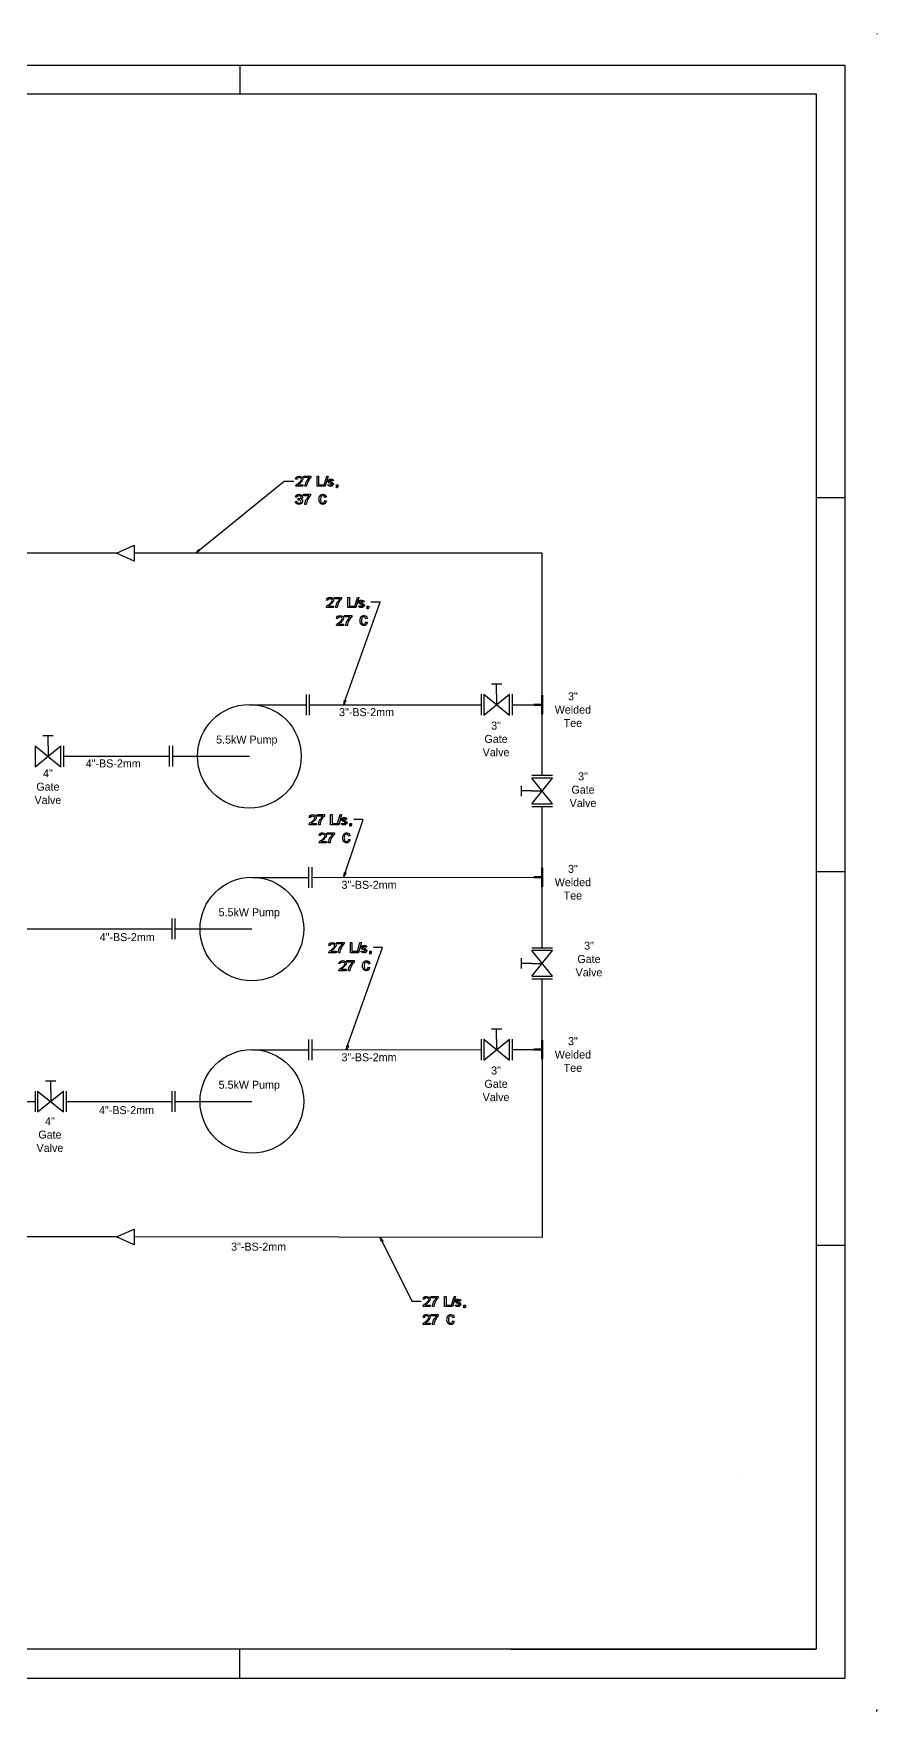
# Model space of a CAD drawing. Header units: millimetres. Extents: x 4 to 419, y 1 to 296.
# Drawn here: x 270.6 to 419, y 0.7 to 296.1 of the extents above; entities that cross this region are included whole.
import ezdxf

# ---------------------------------------------------------------- set-up
doc = ezdxf.new("R2010")
doc.units = ezdxf.units.MM
doc.layers.get('0').update_dxf_attribs({"linetype": 'CONTINUOUS'})

msp = doc.modelspace()

# ---------------------------------------------------------------- linework, layer by layer
at = {"color": 0}
for p, q in [((418.92, 296.06), (419.04, 296.06)), ((4.13, 290.48), (413.29, 290.48)), ((306.86, 290.48), (306.86, 285.44)), ((413.29, 290.48), (413.29, 6.59)), ((9.26, 285.44), (354.57, 285.44)), ((354.57, 285.44), (408.25, 285.44)), ((354.57, 285.44), (408.25, 285.44)), ((408.25, 285.44), (408.25, 11.67)), ((408.25, 280.44), (408.25, 16.62)), ((299.71, 205.14), (314.67, 217.3)), ((314.67, 217.3), (316.34, 217.3)), ((316.94, 217.64), (316.68, 217.64)), ((317.95, 216.37), (316.68, 216.37)), ((317.05, 216.62), (317.95, 216.62)), ((317.95, 216.62), (317.95, 216.37)), ((318.1, 217.89), (318.1, 218.15)), ((318.1, 218.15), (319.37, 218.15)), ((319.11, 217.89), (318.1, 217.89)), ((318.61, 216.37), (318.35, 216.37)), ((319.37, 218.15), (319.37, 217.95)), ((320.48, 216.37), (320.48, 218.15)), ((320.48, 218.15), (320.73, 218.15)), ((321.75, 216.37), (320.48, 216.37)), ((320.73, 218.15), (320.73, 216.62)), ((320.73, 216.62), (321.75, 216.62)), ((321.64, 216.37), (322.15, 218.15)), ((321.89, 216.37), (321.64, 216.37)), ((321.75, 216.62), (321.75, 216.37)), ((322.4, 218.15), (321.89, 216.37)), ((322.15, 218.15), (322.4, 218.15)), ((322.34, 217.33), (322.65, 217.64)), ((322.34, 217.27), (322.34, 217.33)), ((322.65, 216.93), (322.34, 217.27)), ((322.34, 216.62), (322.6, 216.62)), ((322.34, 216.62), (322.34, 216.62)), ((322.6, 217.29), (322.6, 217.42)), ((322.6, 217.42), (322.68, 217.22)), ((322.8, 217.38), (322.6, 217.18)), ((322.6, 217.18), (322.6, 217.29)), ((322.68, 217.22), (322.64, 217.22)), ((322.64, 217.22), (322.69, 217.2)), ((322.65, 217.64), (322.84, 217.64)), ((322.66, 216.93), (322.65, 216.93)), ((322.88, 216.87), (322.66, 216.93)), ((322.85, 217.38), (322.8, 217.38)), ((322.87, 217.17), (323.09, 217.11)), ((322.87, 216.62), (322.91, 216.62)), ((323.05, 216.37), (322.87, 216.37)), ((323.05, 216.84), (322.88, 216.87)), ((323.11, 216.64), (322.91, 216.84)), ((322.91, 216.84), (323.05, 216.84)), ((322.91, 216.62), (323.11, 216.83)), ((323.09, 217.11), (323.05, 217.11)), ((323.05, 217.11), (323.36, 216.79)), ((323.36, 216.67), (323.05, 216.37)), ((323.36, 217.38), (323.11, 217.38)), ((323.11, 216.83), (323.11, 216.75)), ((323.11, 216.75), (323.11, 216.64)), ((323.36, 216.79), (323.36, 216.78)), ((323.36, 216.78), (323.36, 216.67)), ((323.87, 216.37), (323.87, 216.62)), ((323.87, 216.62), (324.13, 216.62)), ((323.87, 216.11), (323.87, 216.37)), ((324, 216.37), (323.87, 216.37)), ((324.13, 216.62), (324.13, 216.37)), ((316.89, 214.45), (316.63, 214.45)), ((316.63, 213.69), (316.89, 213.69)), ((316.63, 213.69), (316.63, 213.69)), ((317.11, 213.95), (317.14, 214.2)), ((318.05, 214.71), (318.05, 214.96)), ((318.05, 214.96), (319.32, 214.96)), ((319.07, 214.71), (318.05, 214.71)), ((318.56, 213.18), (318.31, 213.18)), ((319.32, 214.96), (319.32, 214.76)), ((322.08, 214.43), (321.83, 214.37)), ((321.83, 213.84), (322.08, 213.79)), ((321.83, 213.84), (321.83, 213.84)), ((413.29, 214.32), (408.25, 214.32)), ((285.14, 204.6), (162.65, 204.6)), ((360.03, 204.6), (288.28, 204.6)), ((299.08, 204.6), (299.67, 205.24)), ((299.08, 204.6), (299.67, 205.24)), ((299.81, 205.04), (299.08, 204.6)), ((299.81, 205.04), (299.08, 204.6)), ((299.67, 205.24), (299.81, 205.04)), ((360.03, 177.92), (360.03, 204.6)), ((322.34, 196.31), (322.09, 196.31)), ((323.36, 195.03), (322.09, 195.03)), ((322.45, 195.29), (323.36, 195.29)), ((323.36, 195.29), (323.36, 195.03)), ((323.5, 196.56), (323.5, 196.82)), ((323.5, 196.82), (324.77, 196.82)), ((324.52, 196.56), (323.5, 196.56)), ((324.01, 195.03), (323.76, 195.03)), ((324.77, 196.82), (324.77, 196.61)), ((325.37, 178.7), (331.55, 195.97)), ((325.88, 195.03), (325.88, 196.82)), ((325.88, 196.82), (326.14, 196.82)), ((327.15, 195.03), (325.88, 195.03)), ((326.14, 196.82), (326.14, 195.29)), ((326.14, 195.29), (327.15, 195.29)), ((327.04, 195.03), (327.55, 196.82)), ((327.29, 195.03), (327.04, 195.03)), ((327.15, 195.29), (327.15, 195.03)), ((327.8, 196.82), (327.29, 195.03)), ((327.55, 196.82), (327.8, 196.82)), ((327.75, 196), (328.06, 196.31)), ((327.75, 195.93), (327.75, 196)), ((328.06, 195.6), (327.75, 195.93)), ((327.75, 195.29), (328.01, 195.29)), ((327.75, 195.29), (327.75, 195.29)), ((328.01, 195.95), (328.01, 196.09)), ((328.01, 196.09), (328.08, 195.88)), ((328.21, 196.05), (328.01, 195.85)), ((328.01, 195.85), (328.01, 195.95)), ((328.08, 195.88), (328.05, 195.88)), ((328.05, 195.88), (328.1, 195.87)), ((328.06, 196.31), (328.24, 196.31)), ((328.07, 195.6), (328.06, 195.6)), ((328.29, 195.53), (328.07, 195.6)), ((328.26, 196.05), (328.21, 196.05)), ((328.27, 195.29), (328.31, 195.29)), ((328.46, 195.03), (328.27, 195.03)), ((328.28, 195.84), (328.49, 195.77)), ((328.45, 195.51), (328.29, 195.53)), ((328.52, 195.3), (328.31, 195.51)), ((328.31, 195.51), (328.45, 195.51)), ((328.31, 195.29), (328.52, 195.49)), ((328.49, 195.77), (328.46, 195.77)), ((328.46, 195.77), (328.77, 195.46)), ((328.77, 195.34), (328.46, 195.03)), ((328.77, 196.05), (328.52, 196.05)), ((328.52, 195.49), (328.52, 195.42)), ((328.52, 195.42), (328.52, 195.3)), ((328.77, 195.46), (328.77, 195.44)), ((328.77, 195.44), (328.77, 195.34)), ((329.28, 195.03), (329.28, 195.29)), ((329.28, 195.29), (329.54, 195.29)), ((329.28, 194.78), (329.28, 195.03)), ((329.41, 195.03), (329.28, 195.03)), ((329.54, 195.29), (329.54, 195.03)), ((331.55, 195.97), (329.93, 195.97)), ((324.11, 193.12), (323.85, 193.12)), ((324.22, 192.1), (325.12, 192.1)), ((325.12, 192.1), (325.12, 191.85)), ((325.27, 193.37), (325.27, 193.63)), ((325.27, 193.63), (326.54, 193.63)), ((326.29, 193.37), (325.27, 193.37)), ((326.54, 193.63), (326.54, 193.43)), ((329.3, 193.09), (329.05, 193.04)), ((329.05, 192.51), (329.3, 192.45)), ((329.05, 192.51), (329.05, 192.51)), ((325.12, 191.85), (323.85, 191.85)), ((325.78, 191.85), (325.53, 191.85)), ((351.14, 181.57), (352.96, 181.57)), ((352.03, 179.76), (352.03, 181.57)), ((308.54, 177.92), (318.59, 177.92)), ((318.59, 176.11), (318.59, 179.73)), ((319.08, 179.73), (319.08, 176.11)), ((319.08, 177.92), (349.33, 177.89)), ((325.13, 177.92), (325.28, 178.75)), ((325.13, 177.92), (325.28, 178.75)), ((325.52, 178.66), (325.13, 177.92)), ((325.52, 178.66), (325.13, 177.92)), ((325.28, 178.75), (325.52, 178.66)), ((349.33, 179.76), (349.33, 176.08)), ((349.77, 179.76), (349.77, 176.08)), ((349.77, 176.08), (354.33, 179.76)), ((349.77, 179.76), (354.33, 176.08)), ((352.03, 179.76), (352.03, 177.89)), ((354.33, 176.08), (354.33, 179.76)), ((354.77, 179.76), (354.77, 176.08)), ((354.77, 177.92), (360.03, 177.92)), ((360.03, 165.51), (360.03, 177.92)), ((272.2, 172.48), (274.02, 172.48)), ((273.13, 170.66), (273.13, 172.48)), ((270.83, 170.66), (270.83, 166.98)), ((270.83, 166.98), (275.39, 170.66)), ((270.83, 170.66), (275.39, 166.98)), ((273.13, 170.66), (273.13, 168.85)), ((275.39, 166.98), (275.39, 170.66)), ((275.83, 170.66), (275.83, 166.98)), ((275.83, 168.85), (283.63, 168.85)), ((283.63, 168.85), (290, 168.85)), ((290, 168.85), (294.5, 168.85)), ((294.5, 167.03), (294.5, 170.66)), ((294.99, 170.66), (294.99, 167.03)), ((294.99, 168.85), (308.54, 168.85)), ((358.22, 165.51), (361.9, 165.51)), ((356.41, 161.83), (356.41, 163.65)), ((358.22, 162.77), (356.41, 162.77)), ((361.9, 165.02), (358.22, 165.02)), ((361.9, 160.46), (358.22, 165.02)), ((358.22, 160.46), (361.9, 165.02)), ((358.22, 162.77), (360.03, 162.77)), ((358.22, 160.46), (361.9, 160.46)), ((358.22, 160.02), (361.9, 160.02)), ((360.03, 135.11), (360.03, 160.02)), ((319.3, 158.05), (319.05, 158.05)), ((320.32, 156.78), (319.05, 156.78)), ((319.41, 157.04), (320.32, 157.04)), ((320.32, 157.04), (320.32, 156.78)), ((320.46, 158.31), (320.46, 158.57)), ((320.46, 158.57), (321.73, 158.57)), ((321.48, 158.31), (320.46, 158.31)), ((320.97, 156.78), (320.72, 156.78)), ((321.73, 158.57), (321.73, 158.36)), ((322.84, 156.78), (322.84, 158.57)), ((322.84, 158.57), (323.1, 158.57)), ((324.11, 156.78), (322.84, 156.78)), ((323.1, 158.57), (323.1, 157.04)), ((323.1, 157.04), (324.11, 157.04)), ((324, 156.78), (324.51, 158.57)), ((324.25, 156.78), (324, 156.78)), ((324.11, 157.04), (324.11, 156.78)), ((324.76, 158.57), (324.25, 156.78)), ((324.51, 158.57), (324.76, 158.57)), ((324.71, 157.75), (325.02, 158.05)), ((324.71, 157.68), (324.71, 157.75)), ((325.02, 157.35), (324.71, 157.68)), ((324.71, 157.04), (324.96, 157.04)), ((324.71, 157.04), (324.71, 157.04)), ((324.96, 157.7), (324.96, 157.84)), ((324.96, 157.84), (325.04, 157.63)), ((325.17, 157.8), (324.96, 157.6)), ((324.96, 157.6), (324.96, 157.7)), ((325.04, 157.63), (325.01, 157.63)), ((325.01, 157.63), (325.06, 157.62)), ((325.02, 158.05), (325.2, 158.05)), ((325.03, 157.35), (325.02, 157.35)), ((325.25, 157.28), (325.03, 157.35)), ((325.22, 157.8), (325.17, 157.8)), ((325.23, 157.04), (325.27, 157.04)), ((325.42, 156.78), (325.23, 156.78)), ((325.24, 157.59), (325.45, 157.52)), ((325.41, 157.26), (325.25, 157.28)), ((325.48, 157.05), (325.27, 157.26)), ((325.27, 157.26), (325.41, 157.26)), ((325.27, 157.04), (325.48, 157.24)), ((325.37, 148.35), (328.56, 157.72)), ((325.45, 157.52), (325.42, 157.52)), ((325.42, 157.52), (325.73, 157.21)), ((325.73, 157.09), (325.42, 156.78)), ((325.73, 157.8), (325.48, 157.8)), ((325.48, 157.24), (325.48, 157.17)), ((325.48, 157.17), (325.48, 157.05)), ((325.73, 157.21), (325.73, 157.19)), ((325.73, 157.19), (325.73, 157.09)), ((326.24, 156.78), (326.24, 157.04)), ((326.24, 157.04), (326.49, 157.04)), ((326.24, 156.53), (326.24, 156.78)), ((326.37, 156.78), (326.24, 156.78)), ((326.49, 157.04), (326.49, 156.78)), ((328.56, 157.72), (326.89, 157.72)), ((321.07, 154.87), (320.81, 154.87)), ((322.08, 153.6), (320.81, 153.6)), ((321.18, 153.85), (322.08, 153.85)), ((322.08, 153.85), (322.08, 153.6)), ((322.23, 155.12), (322.23, 155.38)), ((322.23, 155.38), (323.5, 155.38)), ((323.24, 155.12), (322.23, 155.12)), ((322.74, 153.6), (322.48, 153.6)), ((323.5, 155.38), (323.5, 155.17)), ((326.26, 154.84), (326.01, 154.79)), ((326.01, 154.25), (326.26, 154.2)), ((326.01, 154.25), (326.01, 154.25)), ((319.03, 145.7), (319.03, 149.33)), ((319.52, 149.33), (319.52, 145.7)), ((325.13, 147.57), (325.28, 148.4)), ((325.13, 147.57), (325.28, 148.4)), ((325.52, 148.3), (325.13, 147.57)), ((325.52, 148.3), (325.13, 147.57)), ((325.28, 148.4), (325.52, 148.3)), ((413.29, 148.53), (408.25, 148.53)), ((308.98, 147.52), (319.03, 147.52)), ((319.52, 147.52), (360.03, 147.54)), ((294.94, 136.63), (294.94, 140.26)), ((295.43, 140.26), (295.43, 136.63)), ((268.88, 138.44), (294.94, 138.44)), ((295.43, 138.44), (308.98, 138.44)), ((323.94, 135.8), (323.94, 136.05)), ((323.94, 136.05), (325.21, 136.05)), ((325.21, 136.05), (325.21, 135.85)), ((326.32, 134.27), (326.32, 136.05)), ((326.32, 136.05), (326.58, 136.05)), ((326.58, 136.05), (326.58, 134.53)), ((327.48, 134.27), (327.99, 136.05)), ((328.24, 136.05), (327.73, 134.27)), ((327.99, 136.05), (328.24, 136.05)), ((322.78, 135.54), (322.53, 135.54)), ((323.8, 134.27), (322.53, 134.27)), ((322.89, 134.53), (323.8, 134.53)), ((323.8, 134.53), (323.8, 134.27)), ((324.96, 135.8), (323.94, 135.8)), ((324.45, 134.27), (324.2, 134.27)), ((325.81, 117.94), (331.99, 135.21)), ((327.59, 134.27), (326.32, 134.27)), ((326.58, 134.53), (327.59, 134.53)), ((327.73, 134.27), (327.48, 134.27)), ((327.59, 134.53), (327.59, 134.27)), ((328.19, 135.24), (328.5, 135.54)), ((328.19, 135.17), (328.19, 135.24)), ((328.5, 134.84), (328.19, 135.17)), ((328.19, 134.53), (328.45, 134.53)), ((328.19, 134.53), (328.19, 134.53)), ((328.45, 135.19), (328.45, 135.33)), ((328.45, 135.33), (328.52, 135.12)), ((328.65, 135.29), (328.45, 135.09)), ((328.45, 135.09), (328.45, 135.19)), ((328.52, 135.12), (328.49, 135.12)), ((328.49, 135.12), (328.54, 135.11)), ((328.5, 135.54), (328.68, 135.54)), ((328.51, 134.84), (328.5, 134.84)), ((328.73, 134.77), (328.51, 134.84)), ((328.7, 135.29), (328.65, 135.29)), ((328.71, 134.53), (328.75, 134.53)), ((328.9, 134.27), (328.71, 134.27)), ((328.72, 135.08), (328.93, 135.01)), ((328.89, 134.75), (328.73, 134.77)), ((328.96, 134.54), (328.75, 134.75)), ((328.75, 134.75), (328.89, 134.75)), ((328.75, 134.53), (328.96, 134.73)), ((328.93, 135.01), (328.9, 135.01)), ((328.9, 135.01), (329.21, 134.69)), ((329.21, 134.58), (328.9, 134.27)), ((329.21, 135.29), (328.96, 135.29)), ((328.96, 134.73), (328.96, 134.66)), ((328.96, 134.66), (328.96, 134.54)), ((329.21, 134.69), (329.21, 134.68)), ((329.21, 134.68), (329.21, 134.58)), ((329.72, 134.27), (329.72, 134.53)), ((329.72, 134.53), (329.98, 134.53)), ((329.72, 134.02), (329.72, 134.27)), ((329.85, 134.27), (329.72, 134.27)), ((329.98, 134.53), (329.98, 134.27)), ((331.99, 135.21), (330.37, 135.21)), ((356.41, 131.48), (356.41, 133.29)), ((358.22, 135.11), (361.9, 135.11)), ((361.9, 134.67), (358.22, 134.67)), ((361.9, 130.11), (358.22, 134.67)), ((358.22, 130.11), (361.9, 134.67)), ((324.55, 132.36), (324.29, 132.36)), ((325.56, 131.09), (324.29, 131.09)), ((324.66, 131.34), (325.56, 131.34)), ((325.56, 131.34), (325.56, 131.09)), ((325.71, 132.61), (325.71, 132.87)), ((325.71, 132.87), (326.98, 132.87)), ((326.73, 132.61), (325.71, 132.61)), ((326.22, 131.09), (325.97, 131.09)), ((326.98, 132.87), (326.98, 132.66)), ((329.74, 132.33), (329.49, 132.28)), ((329.49, 131.74), (329.74, 131.69)), ((329.49, 131.74), (329.49, 131.74)), ((358.22, 132.36), (356.41, 132.36)), ((358.22, 132.36), (360.03, 132.36)), ((358.22, 130.11), (361.9, 130.11)), ((358.22, 129.67), (361.9, 129.67)), ((360.03, 117.21), (360.03, 129.67)), ((319.03, 115.35), (319.03, 118.97)), ((319.52, 118.97), (319.52, 115.35)), ((349.33, 119.05), (349.33, 115.37)), ((349.77, 119.05), (349.77, 115.37)), ((349.77, 115.37), (354.33, 119.05)), ((349.77, 119.05), (354.33, 115.37)), ((351.14, 120.86), (352.96, 120.86)), ((352.03, 119.05), (352.03, 120.86)), ((352.03, 119.05), (352.03, 117.18)), ((354.33, 115.37), (354.33, 119.05)), ((354.77, 119.05), (354.77, 115.37)), ((308.98, 117.16), (319.03, 117.16)), ((319.52, 117.16), (349.3, 117.22)), ((325.57, 117.16), (325.72, 117.99)), ((325.57, 117.16), (325.72, 117.99)), ((325.96, 117.89), (325.57, 117.16)), ((325.96, 117.89), (325.57, 117.16)), ((325.72, 117.99), (325.96, 117.89)), ((354.77, 117.21), (360.03, 117.21)), ((360.03, 117.21), (360.03, 84.15)), ((270.83, 109.9), (270.83, 106.27)), ((271.27, 109.9), (271.27, 106.27)), ((271.27, 106.27), (275.83, 109.9)), ((271.27, 109.9), (275.83, 106.27)), ((272.64, 111.72), (274.46, 111.72)), ((273.58, 109.9), (273.58, 111.72)), ((273.58, 109.9), (273.58, 108.09)), ((275.83, 106.27), (275.83, 109.9)), ((276.32, 109.9), (276.32, 106.27)), ((294.94, 106.27), (294.94, 109.9)), ((295.43, 109.9), (295.43, 106.27)), ((257.15, 108.09), (270.83, 108.09)), ((276.32, 108.09), (284.07, 108.09)), ((284.07, 108.09), (290.45, 108.09)), ((290.45, 108.09), (294.94, 108.09)), ((295.43, 108.09), (308.98, 108.09)), ((285.14, 84.24), (173.99, 84.36)), ((360.03, 84.15), (288.28, 84.23)), ((331.79, 83.37), (331.54, 84.15)), ((331.54, 84.15), (332.03, 83.47)), ((331.79, 83.37), (331.54, 84.15)), ((331.54, 84.15), (332.03, 83.47)), ((332.03, 83.47), (331.79, 83.37)), ((331.89, 83.42), (337.13, 72.92)), ((413.29, 82.75), (408.25, 82.75)), ((337.13, 72.92), (338.75, 72.92)), ((339.35, 73.26), (339.09, 73.26)), ((340.36, 71.99), (339.09, 71.99)), ((339.46, 72.25), (340.36, 72.25)), ((340.36, 72.25), (340.36, 71.99)), ((340.51, 73.52), (340.51, 73.77)), ((340.51, 73.77), (341.78, 73.77)), ((341.52, 73.52), (340.51, 73.52)), ((341.02, 71.99), (340.76, 71.99)), ((341.78, 73.77), (341.78, 73.57)), ((342.89, 71.99), (342.89, 73.77)), ((342.89, 73.77), (343.14, 73.77)), ((344.16, 71.99), (342.89, 71.99)), ((343.14, 73.77), (343.14, 72.25)), ((343.14, 72.25), (344.16, 72.25)), ((344.05, 71.99), (344.56, 73.77)), ((344.3, 71.99), (344.05, 71.99)), ((344.16, 72.25), (344.16, 71.99)), ((344.81, 73.77), (344.3, 71.99)), ((344.56, 73.77), (344.81, 73.77)), ((344.76, 72.95), (345.06, 73.26)), ((344.76, 72.89), (344.76, 72.95)), ((345.06, 72.55), (344.76, 72.89)), ((344.76, 72.25), (345.01, 72.25)), ((344.76, 72.25), (344.76, 72.25)), ((345.01, 72.91), (345.01, 73.04)), ((345.01, 73.04), (345.09, 72.84)), ((345.21, 73.01), (345.01, 72.81)), ((345.01, 72.81), (345.01, 72.91)), ((345.06, 73.26), (345.25, 73.26)), ((345.09, 72.84), (345.06, 72.84)), ((345.06, 72.84), (345.11, 72.83)), ((345.07, 72.55), (345.06, 72.55)), ((345.29, 72.49), (345.07, 72.55)), ((345.27, 73.01), (345.21, 73.01)), ((345.28, 72.25), (345.32, 72.25)), ((345.46, 71.99), (345.28, 71.99)), ((345.29, 72.79), (345.5, 72.73)), ((345.46, 72.46), (345.29, 72.49)), ((345.52, 72.26), (345.32, 72.46)), ((345.32, 72.46), (345.46, 72.46)), ((345.32, 72.25), (345.52, 72.45)), ((345.5, 72.73), (345.46, 72.73)), ((345.46, 72.73), (345.77, 72.41)), ((345.77, 72.3), (345.46, 71.99)), ((345.77, 73.01), (345.52, 73.01)), ((345.52, 72.45), (345.52, 72.37)), ((345.52, 72.37), (345.52, 72.26)), ((345.77, 72.41), (345.77, 72.4)), ((345.77, 72.4), (345.77, 72.3)), ((346.29, 71.99), (346.29, 72.25)), ((346.29, 72.25), (346.54, 72.25)), ((346.29, 71.73), (346.29, 71.99)), ((346.41, 71.99), (346.29, 71.99)), ((346.54, 72.25), (346.54, 71.99)), ((339.35, 70.07), (339.09, 70.07)), ((340.36, 68.8), (339.09, 68.8)), ((339.46, 69.06), (340.36, 69.06)), ((340.36, 69.06), (340.36, 68.8)), ((340.51, 70.33), (340.51, 70.59)), ((340.51, 70.59), (341.78, 70.59)), ((341.52, 70.33), (340.51, 70.33)), ((341.02, 68.8), (340.76, 68.8)), ((341.78, 70.59), (341.78, 70.38)), ((344.59, 70.05), (344.34, 70)), ((344.34, 69.46), (344.59, 69.41)), ((344.34, 69.46), (344.34, 69.46)), ((395.56, 41.5), (395.56, 41.5)), ((354.57, 11.67), (9.26, 11.67)), ((306.86, 6.59), (306.86, 11.67)), ((354.57, 11.67), (408.25, 11.67)), ((408.25, 11.67), (354.57, 11.67)), ((4.13, 6.59), (413.29, 6.59)), ((418.92, 0.71), (418.92, 1)), ((418.92, 1), (419.04, 1))]:
    msp.add_line(p, q, dxfattribs=at)
at = {"linetype": 'ByBlock'}
for p, q in [((285.14, 204.6), (288.28, 205.99)), ((288.28, 203.2), (285.14, 204.6)), ((288.28, 205.99), (288.28, 203.2)), ((285.14, 84.24), (288.28, 85.63)), ((288.28, 82.84), (285.14, 84.24)), ((288.28, 85.63), (288.28, 82.84))]:
    msp.add_line(p, q, dxfattribs=at)
at = {"linetype": 'ByBlock', "lineweight": 60}
for p, q in [((360.03, 177.92), (358.61, 177.92)), ((360.03, 179.59), (360.03, 176.25)), ((360.03, 149.21), (360.03, 145.87)), ((360.03, 147.54), (358.61, 147.54)), ((360.03, 118.88), (360.03, 115.54)), ((360.03, 117.21), (358.61, 117.21))]:
    msp.add_line(p, q, dxfattribs=at)
at = {"linetype": 'ByBlock'}
for centre in [(308.54, 168.85), (308.98, 138.44), (308.98, 108.09)]:
    msp.add_circle(centre, 9.12, dxfattribs=at)
at = {"color": 0}
for points in [[(316.68, 217.64), (316.7, 217.79), (316.76, 217.93), (316.87, 218.02)], [(316.68, 216.37), (316.68, 216.43), (316.69, 216.48), (316.71, 216.53)], [(316.71, 216.53), (316.74, 216.57), (316.81, 216.7), (316.89, 216.76)], [(317.04, 217.82), (316.85, 217.7), (316.94, 217.72), (316.94, 217.64)], [(316.87, 218.02), (316.92, 218.1), (317.14, 218.15), (317.33, 218.15)], [(316.89, 216.76), (316.9, 216.69), (317.07, 216.88), (317.19, 216.92)], [(317.33, 217.89), (317.13, 217.79), (317.11, 217.87), (317.04, 217.82)], [(317.16, 216.73), (317.09, 216.58), (317.07, 216.66), (317.05, 216.62)], [(317.45, 216.94), (317.19, 216.78), (317.21, 216.77), (317.16, 216.73)], [(317.19, 216.92), (317.35, 217.05), (317.51, 217.23), (317.59, 217.31)], [(317.33, 218.15), (317.44, 218.1), (317.67, 218.1), (317.79, 218.01)], [(317.6, 217.81), (317.49, 217.79), (317.44, 217.89), (317.33, 217.89)], [(317.74, 217.23), (317.59, 217.14), (317.57, 217.05), (317.45, 216.94)], [(317.59, 217.31), (317.63, 217.35), (317.7, 217.5), (317.7, 217.62)], [(317.7, 217.62), (317.63, 217.69), (317.66, 217.76), (317.6, 217.81)], [(317.9, 217.45), (317.74, 217.29), (317.82, 217.31), (317.74, 217.23)], [(317.79, 218.01), (317.8, 217.91), (317.95, 217.8), (317.95, 217.66)], [(317.95, 217.66), (317.94, 217.56), (317.93, 217.51), (317.9, 217.45)], [(318.35, 216.37), (318.27, 216.5), (318.39, 216.67), (318.45, 216.87)], [(318.45, 216.87), (318.4, 217.04), (318.61, 217.26), (318.73, 217.43)], [(318.7, 216.85), (318.59, 216.68), (318.62, 216.54), (318.61, 216.37)], [(318.99, 217.46), (318.84, 217.17), (318.77, 217.06), (318.7, 216.85)], [(318.73, 217.43), (318.78, 217.53), (318.98, 217.77), (319.11, 217.89)], [(319.37, 217.95), (319.23, 217.7), (319.11, 217.65), (318.99, 217.46)], [(322.5, 216.43), (322.37, 216.45), (322.37, 216.54), (322.34, 216.62)], [(322.87, 216.37), (322.67, 216.37), (322.59, 216.39), (322.5, 216.43)], [(322.6, 216.62), (322.52, 216.54), (322.63, 216.62), (322.68, 216.62)], [(322.69, 217.2), (322.6, 217.19), (322.77, 217.19), (322.87, 217.17)], [(322.68, 216.62), (322.61, 216.54), (322.79, 216.62), (322.87, 216.62)], [(322.84, 217.64), (322.91, 217.62), (323.03, 217.63), (323.1, 217.61)], [(323.03, 217.38), (322.9, 217.32), (322.93, 217.38), (322.85, 217.38)], [(323.11, 217.38), (322.98, 217.32), (323.07, 217.38), (323.03, 217.38)], [(323.1, 217.61), (323.07, 217.58), (323.24, 217.56), (323.28, 217.52)], [(323.28, 217.52), (323.28, 217.38), (323.35, 217.44), (323.36, 217.38)], [(323.87, 216.37), (323.83, 216.37), (323.94, 216.37), (323.96, 216.37)], [(323.96, 216.37), (323.87, 216.37), (324, 216.37), (324, 216.37)], [(324.07, 216.21), (324.01, 216.08), (323.96, 216.14), (323.87, 216.11)], [(324.13, 216.37), (324.09, 216.3), (324.11, 216.25), (324.07, 216.21)], [(316.63, 214.45), (316.66, 214.6), (316.74, 214.74), (316.85, 214.83)], [(316.82, 213.32), (316.65, 213.37), (316.65, 213.54), (316.63, 213.69)], [(317.02, 214.64), (316.82, 214.52), (316.91, 214.54), (316.89, 214.45)], [(317.25, 213.18), (317.01, 213.18), (316.94, 213.23), (316.82, 213.32)], [(316.89, 213.69), (316.83, 213.57), (316.94, 213.53), (316.96, 213.49)], [(316.85, 214.83), (316.89, 214.91), (317.11, 214.96), (317.28, 214.96)], [(316.96, 213.49), (316.88, 213.35), (317.08, 213.43), (317.26, 213.43)], [(317.29, 214.71), (317.1, 214.61), (317.09, 214.68), (317.02, 214.64)], [(317.28, 213.97), (317.16, 213.84), (317.18, 213.96), (317.11, 213.95)], [(317.14, 214.2), (317.12, 214.13), (317.17, 214.2), (317.18, 214.2)], [(317.18, 214.2), (317.25, 214.13), (317.41, 214.22), (317.5, 214.26)], [(317.72, 213.33), (317.5, 213.18), (317.44, 213.18), (317.25, 213.18)], [(317.26, 213.43), (317.38, 213.35), (317.57, 213.46), (317.6, 213.51)], [(317.28, 214.96), (317.31, 214.91), (317.5, 214.94), (317.6, 214.89)], [(317.54, 213.89), (317.44, 213.84), (317.38, 213.97), (317.28, 213.97)], [(317.55, 214.64), (317.45, 214.61), (317.4, 214.71), (317.29, 214.71)], [(317.5, 214.26), (317.58, 214.21), (317.65, 214.37), (317.65, 214.46)], [(317.65, 213.71), (317.58, 213.74), (317.61, 213.84), (317.54, 213.89)], [(317.65, 214.46), (317.58, 214.51), (317.61, 214.59), (317.55, 214.64)], [(317.6, 213.51), (317.58, 213.45), (317.65, 213.63), (317.65, 213.71)], [(317.6, 214.89), (317.65, 214.82), (317.78, 214.79), (317.83, 214.72)], [(317.84, 214.26), (317.67, 214.11), (317.74, 214.14), (317.66, 214.11)], [(317.66, 214.11), (317.7, 214.04), (317.83, 214.03), (317.86, 213.96)], [(317.9, 213.7), (317.89, 213.52), (317.84, 213.43), (317.72, 213.33)], [(317.83, 214.72), (317.75, 214.54), (317.9, 214.57), (317.9, 214.48)], [(317.9, 214.48), (317.89, 214.38), (317.88, 214.33), (317.84, 214.26)], [(317.86, 213.96), (317.89, 213.77), (317.9, 213.8), (317.9, 213.7)], [(318.31, 213.18), (318.22, 213.32), (318.34, 213.48), (318.4, 213.68)], [(318.4, 213.68), (318.35, 213.85), (318.56, 214.07), (318.68, 214.25)], [(318.66, 213.66), (318.54, 213.49), (318.57, 213.35), (318.56, 213.18)], [(318.94, 214.27), (318.79, 213.99), (318.72, 213.87), (318.66, 213.66)], [(318.68, 214.25), (318.73, 214.35), (318.93, 214.58), (319.07, 214.71)], [(319.32, 214.76), (319.18, 214.51), (319.07, 214.47), (318.94, 214.27)], [(320.81, 214.08), (320.73, 214.24), (320.84, 214.42), (320.89, 214.55)], [(320.89, 213.62), (320.73, 213.75), (320.81, 213.92), (320.81, 214.08)], [(320.89, 214.55), (320.84, 214.64), (321.04, 214.79), (321.14, 214.86)], [(321.11, 213.29), (320.97, 213.33), (320.94, 213.48), (320.89, 213.62)], [(321.11, 214.39), (321.03, 214.16), (321.07, 214.19), (321.07, 214.08)], [(321.07, 214.08), (321.03, 213.92), (321.08, 213.83), (321.11, 213.73)], [(321.12, 213.51), (321.05, 213.35), (321.22, 213.43), (321.47, 213.43)], [(321.11, 214.62), (321.08, 214.49), (321.13, 214.48), (321.11, 214.39)], [(321.49, 214.71), (321.18, 214.61), (321.09, 214.68), (321.11, 214.62)], [(321.11, 213.73), (321.09, 213.58), (321.14, 213.56), (321.12, 213.51)], [(321.49, 213.18), (321.3, 213.18), (321.21, 213.21), (321.11, 213.29)], [(321.14, 214.86), (321.19, 214.91), (321.37, 214.96), (321.5, 214.96)], [(321.47, 213.43), (321.53, 213.35), (321.63, 213.47), (321.7, 213.54)], [(321.7, 214.62), (321.53, 214.61), (321.57, 214.71), (321.49, 214.71)], [(321.87, 213.33), (321.73, 213.18), (321.64, 213.18), (321.49, 213.18)], [(321.5, 214.96), (321.61, 214.91), (321.77, 214.91), (321.87, 214.82)], [(321.7, 213.54), (321.65, 213.49), (321.8, 213.71), (321.83, 213.84)], [(321.83, 214.37), (321.78, 214.36), (321.75, 214.57), (321.7, 214.62)], [(321.87, 214.82), (321.94, 214.73), (322.04, 214.59), (322.08, 214.43)], [(322.08, 213.79), (321.94, 213.53), (321.97, 213.44), (321.87, 213.33)], [(322.09, 196.31), (322.1, 196.45), (322.17, 196.59), (322.28, 196.68)], [(322.09, 195.03), (322.09, 195.09), (322.1, 195.15), (322.12, 195.2)], [(322.12, 195.2), (322.15, 195.23), (322.22, 195.37), (322.29, 195.43)], [(322.45, 196.49), (322.26, 196.37), (322.34, 196.38), (322.34, 196.31)], [(322.28, 196.68), (322.33, 196.77), (322.54, 196.82), (322.73, 196.82)], [(322.29, 195.43), (322.3, 195.36), (322.47, 195.55), (322.6, 195.59)], [(322.73, 196.56), (322.54, 196.46), (322.52, 196.54), (322.45, 196.49)], [(322.57, 195.4), (322.5, 195.24), (322.48, 195.33), (322.45, 195.29)], [(322.85, 195.6), (322.59, 195.45), (322.62, 195.43), (322.57, 195.4)], [(322.6, 195.59), (322.76, 195.72), (322.92, 195.9), (323, 195.98)], [(322.73, 196.82), (322.85, 196.77), (323.08, 196.77), (323.19, 196.68)], [(323, 196.48), (322.9, 196.46), (322.84, 196.56), (322.73, 196.56)], [(323.15, 195.9), (323, 195.8), (322.98, 195.72), (322.85, 195.6)], [(323.1, 196.29), (323.04, 196.35), (323.07, 196.43), (323, 196.48)], [(323, 195.98), (323.04, 196.02), (323.1, 196.17), (323.1, 196.29)], [(323.31, 196.11), (323.14, 195.96), (323.22, 195.97), (323.15, 195.9)], [(323.19, 196.68), (323.21, 196.58), (323.36, 196.46), (323.36, 196.32)], [(323.36, 196.32), (323.34, 196.23), (323.34, 196.18), (323.31, 196.11)], [(323.76, 195.03), (323.67, 195.17), (323.79, 195.34), (323.85, 195.53)], [(323.85, 195.53), (323.81, 195.7), (324.02, 195.92), (324.14, 196.1)], [(324.11, 195.51), (323.99, 195.34), (324.03, 195.21), (324.01, 195.03)], [(324.39, 196.13), (324.25, 195.84), (324.17, 195.73), (324.11, 195.51)], [(324.14, 196.1), (324.18, 196.2), (324.39, 196.44), (324.52, 196.56)], [(324.77, 196.61), (324.63, 196.37), (324.52, 196.32), (324.39, 196.13)], [(327.91, 195.1), (327.78, 195.12), (327.78, 195.2), (327.75, 195.29)], [(328.27, 195.03), (328.08, 195.03), (328, 195.06), (327.91, 195.1)], [(328.01, 195.29), (327.93, 195.2), (328.04, 195.29), (328.08, 195.29)], [(328.1, 195.87), (328.01, 195.86), (328.18, 195.85), (328.28, 195.84)], [(328.08, 195.29), (328.02, 195.2), (328.19, 195.29), (328.27, 195.29)], [(328.24, 196.31), (328.32, 196.29), (328.43, 196.29), (328.51, 196.27)], [(328.44, 196.05), (328.3, 195.98), (328.34, 196.05), (328.26, 196.05)], [(328.52, 196.05), (328.39, 195.98), (328.48, 196.05), (328.44, 196.05)], [(328.51, 196.27), (328.47, 196.25), (328.65, 196.23), (328.69, 196.19)], [(328.69, 196.19), (328.69, 196.04), (328.75, 196.11), (328.77, 196.05)], [(329.28, 195.03), (329.24, 195.03), (329.35, 195.03), (329.37, 195.03)], [(329.37, 195.03), (329.28, 195.03), (329.4, 195.03), (329.41, 195.03)], [(329.54, 195.03), (329.5, 194.97), (329.51, 194.91), (329.47, 194.87)], [(323.85, 193.12), (323.87, 193.27), (323.93, 193.41), (324.04, 193.5)], [(323.85, 191.85), (323.85, 191.91), (323.86, 191.96), (323.88, 192.01)], [(323.88, 192.01), (323.91, 192.05), (323.98, 192.18), (324.06, 192.24)], [(324.21, 193.3), (324.02, 193.18), (324.11, 193.2), (324.11, 193.12)], [(324.04, 193.5), (324.1, 193.58), (324.31, 193.63), (324.5, 193.63)], [(324.06, 192.24), (324.07, 192.18), (324.24, 192.36), (324.36, 192.4)], [(324.5, 193.37), (324.3, 193.27), (324.28, 193.35), (324.21, 193.3)], [(324.33, 192.21), (324.26, 192.05), (324.25, 192.14), (324.22, 192.1)], [(324.62, 192.42), (324.36, 192.26), (324.38, 192.25), (324.33, 192.21)], [(324.36, 192.4), (324.52, 192.53), (324.69, 192.71), (324.76, 192.79)], [(324.5, 193.63), (324.61, 193.58), (324.85, 193.58), (324.96, 193.49)], [(324.77, 193.29), (324.67, 193.27), (324.61, 193.37), (324.5, 193.37)], [(324.91, 192.71), (324.76, 192.62), (324.74, 192.53), (324.62, 192.42)], [(324.76, 192.79), (324.8, 192.83), (324.87, 192.98), (324.87, 193.1)], [(324.87, 193.1), (324.8, 193.17), (324.83, 193.24), (324.77, 193.29)], [(325.07, 192.93), (324.91, 192.77), (324.99, 192.79), (324.91, 192.71)], [(324.96, 193.49), (324.97, 193.39), (325.12, 193.28), (325.12, 193.14)], [(325.12, 193.14), (325.11, 193.04), (325.11, 192.99), (325.07, 192.93)], [(325.53, 191.85), (325.44, 191.98), (325.56, 192.15), (325.62, 192.35)], [(325.62, 192.35), (325.57, 192.51), (325.78, 192.73), (325.9, 192.91)], [(325.88, 192.33), (325.76, 192.16), (325.79, 192.02), (325.78, 191.85)], [(326.16, 192.94), (326.01, 192.65), (325.94, 192.54), (325.88, 192.33)], [(325.9, 192.91), (325.95, 193.01), (326.15, 193.25), (326.29, 193.37)], [(326.54, 193.43), (326.4, 193.18), (326.29, 193.13), (326.16, 192.94)], [(328.03, 192.75), (327.95, 192.9), (328.06, 193.09), (328.11, 193.22)], [(328.11, 192.29), (327.95, 192.42), (328.03, 192.59), (328.03, 192.75)], [(328.11, 193.22), (328.06, 193.31), (328.26, 193.46), (328.36, 193.53)], [(328.33, 191.96), (328.19, 192), (328.16, 192.14), (328.11, 192.29)], [(328.33, 193.05), (328.25, 192.83), (328.29, 192.85), (328.29, 192.75)], [(328.29, 192.75), (328.25, 192.59), (328.3, 192.5), (328.33, 192.4)], [(328.34, 192.17), (328.27, 192.02), (328.44, 192.1), (328.69, 192.1)], [(328.33, 193.29), (328.3, 193.16), (328.35, 193.15), (328.33, 193.05)], [(328.71, 193.37), (328.4, 193.27), (328.31, 193.34), (328.33, 193.29)], [(328.33, 192.4), (328.31, 192.25), (328.36, 192.23), (328.34, 192.17)], [(328.36, 193.53), (328.41, 193.58), (328.59, 193.63), (328.72, 193.63)], [(328.69, 192.1), (328.75, 192.02), (328.86, 192.14), (328.92, 192.21)], [(328.92, 193.29), (328.75, 193.27), (328.79, 193.37), (328.71, 193.37)], [(329.09, 192), (328.95, 191.85), (328.86, 191.85), (328.71, 191.85)], [(328.72, 193.63), (328.83, 193.58), (328.99, 193.58), (329.09, 193.49)], [(328.92, 192.21), (328.87, 192.15), (329.02, 192.37), (329.05, 192.51)], [(329.05, 193.04), (329, 193.03), (328.97, 193.24), (328.92, 193.29)], [(329.09, 193.49), (329.16, 193.39), (329.26, 193.26), (329.3, 193.09)], [(329.3, 192.45), (329.16, 192.19), (329.19, 192.11), (329.09, 192)], [(329.47, 194.87), (329.42, 194.75), (329.36, 194.8), (329.28, 194.78)], [(328.71, 191.85), (328.52, 191.85), (328.43, 191.88), (328.33, 191.96)], [(319.05, 158.05), (319.06, 158.2), (319.13, 158.35), (319.24, 158.43)], [(319.05, 156.78), (319.05, 156.84), (319.06, 156.9), (319.08, 156.95)], [(319.08, 156.95), (319.11, 156.98), (319.18, 157.12), (319.25, 157.18)], [(319.41, 158.24), (319.22, 158.12), (319.3, 158.13), (319.3, 158.05)], [(319.24, 158.43), (319.29, 158.52), (319.5, 158.57), (319.69, 158.57)], [(319.25, 157.18), (319.27, 157.11), (319.43, 157.3), (319.56, 157.34)], [(319.69, 158.31), (319.49, 158.21), (319.48, 158.29), (319.41, 158.24)], [(319.53, 157.15), (319.46, 156.99), (319.44, 157.08), (319.41, 157.04)], [(319.81, 157.35), (319.55, 157.2), (319.58, 157.18), (319.53, 157.15)], [(319.56, 157.34), (319.71, 157.47), (319.88, 157.65), (319.95, 157.73)], [(319.69, 158.57), (319.81, 158.52), (320.04, 158.52), (320.15, 158.42)], [(319.96, 158.23), (319.86, 158.21), (319.8, 158.31), (319.69, 158.31)], [(320.11, 157.65), (319.95, 157.55), (319.94, 157.47), (319.81, 157.35)], [(319.95, 157.73), (320, 157.77), (320.06, 157.92), (320.06, 158.04)], [(320.06, 158.04), (320, 158.1), (320.03, 158.18), (319.96, 158.23)], [(320.27, 157.86), (320.1, 157.71), (320.18, 157.72), (320.11, 157.65)], [(320.15, 158.42), (320.17, 158.33), (320.32, 158.21), (320.32, 158.07)], [(320.32, 158.07), (320.3, 157.98), (320.3, 157.93), (320.27, 157.86)], [(320.72, 156.78), (320.63, 156.92), (320.75, 157.09), (320.82, 157.28)], [(320.82, 157.28), (320.77, 157.45), (320.98, 157.67), (321.1, 157.85)], [(321.07, 157.26), (320.95, 157.09), (320.99, 156.96), (320.97, 156.78)], [(321.35, 157.88), (321.2, 157.59), (321.13, 157.47), (321.07, 157.26)], [(321.1, 157.85), (321.14, 157.95), (321.35, 158.19), (321.48, 158.31)], [(321.73, 158.36), (321.59, 158.12), (321.48, 158.07), (321.35, 157.88)], [(324.87, 156.85), (324.74, 156.87), (324.74, 156.95), (324.71, 157.04)], [(325.23, 156.78), (325.04, 156.78), (324.95, 156.8), (324.87, 156.85)], [(324.96, 157.04), (324.89, 156.95), (325, 157.04), (325.04, 157.04)], [(325.06, 157.62), (324.96, 157.61), (325.14, 157.6), (325.24, 157.59)], [(325.04, 157.04), (324.98, 156.95), (325.15, 157.04), (325.23, 157.04)], [(325.2, 158.05), (325.28, 158.04), (325.39, 158.04), (325.47, 158.02)], [(325.4, 157.8), (325.26, 157.73), (325.3, 157.8), (325.22, 157.8)], [(325.48, 157.8), (325.35, 157.73), (325.44, 157.8), (325.4, 157.8)], [(325.47, 158.02), (325.43, 158), (325.61, 157.98), (325.65, 157.94)], [(325.65, 157.94), (325.65, 157.79), (325.71, 157.86), (325.73, 157.8)], [(326.24, 156.78), (326.2, 156.78), (326.31, 156.78), (326.33, 156.78)], [(326.33, 156.78), (326.23, 156.78), (326.36, 156.78), (326.37, 156.78)], [(326.43, 156.62), (326.38, 156.5), (326.32, 156.55), (326.24, 156.53)], [(326.49, 156.78), (326.46, 156.72), (326.47, 156.66), (326.43, 156.62)], [(320.81, 154.87), (320.83, 155.02), (320.89, 155.16), (321.01, 155.24)], [(320.81, 153.6), (320.81, 153.66), (320.82, 153.71), (320.85, 153.76)], [(320.85, 153.76), (320.87, 153.8), (320.94, 153.93), (321.02, 153.99)], [(321.17, 155.05), (320.98, 154.93), (321.07, 154.95), (321.07, 154.87)], [(321.01, 155.24), (321.06, 155.33), (321.27, 155.38), (321.46, 155.38)], [(321.02, 153.99), (321.03, 153.92), (321.2, 154.11), (321.32, 154.15)], [(321.46, 155.12), (321.26, 155.02), (321.24, 155.1), (321.17, 155.05)], [(321.29, 153.96), (321.22, 153.8), (321.21, 153.89), (321.18, 153.85)], [(321.58, 154.16), (321.32, 154.01), (321.34, 153.99), (321.29, 153.96)], [(321.32, 154.15), (321.48, 154.28), (321.65, 154.46), (321.72, 154.54)], [(321.46, 155.38), (321.58, 155.33), (321.81, 155.33), (321.92, 155.24)], [(321.73, 155.04), (321.63, 155.02), (321.57, 155.12), (321.46, 155.12)], [(321.87, 154.46), (321.72, 154.37), (321.7, 154.28), (321.58, 154.16)], [(321.72, 154.54), (321.76, 154.58), (321.83, 154.73), (321.83, 154.85)], [(321.83, 154.85), (321.76, 154.91), (321.79, 154.99), (321.73, 155.04)], [(322.03, 154.67), (321.87, 154.52), (321.95, 154.53), (321.87, 154.46)], [(321.92, 155.24), (321.93, 155.14), (322.08, 155.03), (322.08, 154.89)], [(322.08, 154.89), (322.07, 154.79), (322.07, 154.74), (322.03, 154.67)], [(322.48, 153.6), (322.4, 153.73), (322.52, 153.9), (322.58, 154.09)], [(322.58, 154.09), (322.53, 154.26), (322.74, 154.48), (322.86, 154.66)], [(322.84, 154.07), (322.72, 153.91), (322.75, 153.77), (322.74, 153.6)], [(323.12, 154.69), (322.97, 154.4), (322.9, 154.29), (322.84, 154.07)], [(322.86, 154.66), (322.91, 154.76), (323.11, 155), (323.24, 155.12)], [(323.5, 155.17), (323.36, 154.93), (323.24, 154.88), (323.12, 154.69)], [(324.99, 154.5), (324.91, 154.65), (325.02, 154.84), (325.08, 154.97)], [(325.07, 154.04), (324.91, 154.17), (324.99, 154.33), (324.99, 154.5)], [(325.08, 154.97), (325.02, 155.05), (325.22, 155.21), (325.32, 155.27)], [(325.29, 153.7), (325.15, 153.74), (325.12, 153.89), (325.07, 154.04)], [(325.29, 154.8), (325.21, 154.57), (325.25, 154.6), (325.25, 154.5)], [(325.25, 154.5), (325.21, 154.34), (325.26, 154.25), (325.29, 154.15)], [(325.31, 153.92), (325.24, 153.77), (325.4, 153.85), (325.65, 153.85)], [(325.29, 155.03), (325.26, 154.91), (325.31, 154.9), (325.29, 154.8)], [(325.29, 154.15), (325.27, 154), (325.33, 153.97), (325.31, 153.92)], [(325.67, 155.12), (325.36, 155.02), (325.28, 155.09), (325.29, 155.03)], [(325.67, 153.6), (325.48, 153.6), (325.39, 153.63), (325.29, 153.7)], [(325.32, 155.27), (325.38, 155.33), (325.55, 155.38), (325.68, 155.38)], [(325.65, 153.85), (325.71, 153.77), (325.82, 153.88), (325.88, 153.95)], [(325.88, 155.04), (325.72, 155.02), (325.75, 155.12), (325.67, 155.12)], [(326.05, 153.75), (325.92, 153.6), (325.82, 153.6), (325.67, 153.6)], [(325.68, 155.38), (325.79, 155.33), (325.95, 155.33), (326.05, 155.24)], [(325.88, 153.95), (325.84, 153.9), (325.99, 154.12), (326.01, 154.25)], [(326.01, 154.79), (325.96, 154.78), (325.93, 154.99), (325.88, 155.04)], [(326.05, 155.24), (326.12, 155.14), (326.22, 155.01), (326.26, 154.84)], [(326.26, 154.2), (326.12, 153.94), (326.15, 153.85), (326.05, 153.75)], [(322.53, 135.54), (322.54, 135.69), (322.61, 135.83), (322.72, 135.92)], [(322.72, 135.92), (322.77, 136.01), (322.98, 136.05), (323.17, 136.05)], [(323.17, 136.05), (323.29, 136.01), (323.52, 136.01), (323.63, 135.91)], [(323.63, 135.91), (323.65, 135.82), (323.8, 135.7), (323.8, 135.56)], [(322.53, 134.27), (322.53, 134.33), (322.54, 134.39), (322.56, 134.44)], [(322.56, 134.44), (322.59, 134.47), (322.66, 134.61), (322.73, 134.67)], [(322.89, 135.73), (322.7, 135.61), (322.78, 135.62), (322.78, 135.54)], [(322.73, 134.67), (322.75, 134.6), (322.91, 134.79), (323.04, 134.83)], [(323.17, 135.8), (322.98, 135.7), (322.96, 135.78), (322.89, 135.73)], [(323.01, 134.64), (322.94, 134.48), (322.92, 134.57), (322.89, 134.53)], [(323.29, 134.84), (323.03, 134.68), (323.06, 134.67), (323.01, 134.64)], [(323.04, 134.83), (323.2, 134.96), (323.36, 135.14), (323.44, 135.22)], [(323.44, 135.72), (323.34, 135.7), (323.28, 135.8), (323.17, 135.8)], [(323.59, 135.14), (323.44, 135.04), (323.42, 134.96), (323.29, 134.84)], [(323.54, 135.52), (323.48, 135.59), (323.51, 135.66), (323.44, 135.72)], [(323.44, 135.22), (323.48, 135.26), (323.54, 135.41), (323.54, 135.52)], [(323.75, 135.35), (323.58, 135.2), (323.66, 135.21), (323.59, 135.14)], [(323.8, 135.56), (323.78, 135.47), (323.78, 135.42), (323.75, 135.35)], [(324.2, 134.27), (324.11, 134.41), (324.23, 134.57), (324.3, 134.77)], [(324.3, 134.77), (324.25, 134.94), (324.46, 135.16), (324.58, 135.34)], [(324.55, 134.75), (324.43, 134.58), (324.47, 134.45), (324.45, 134.27)], [(324.83, 135.36), (324.69, 135.08), (324.61, 134.96), (324.55, 134.75)], [(324.58, 135.34), (324.62, 135.44), (324.83, 135.67), (324.96, 135.8)], [(325.21, 135.85), (325.07, 135.6), (324.96, 135.56), (324.83, 135.36)], [(328.35, 134.34), (328.22, 134.36), (328.22, 134.44), (328.19, 134.53)], [(328.71, 134.27), (328.52, 134.27), (328.44, 134.29), (328.35, 134.34)], [(328.45, 134.53), (328.37, 134.44), (328.48, 134.53), (328.52, 134.53)], [(328.54, 135.11), (328.45, 135.1), (328.62, 135.09), (328.72, 135.08)], [(328.52, 134.53), (328.46, 134.44), (328.63, 134.53), (328.71, 134.53)], [(328.68, 135.54), (328.76, 135.53), (328.87, 135.53), (328.95, 135.51)], [(328.88, 135.29), (328.74, 135.22), (328.78, 135.29), (328.7, 135.29)], [(328.96, 135.29), (328.83, 135.22), (328.92, 135.29), (328.88, 135.29)], [(328.95, 135.51), (328.91, 135.49), (329.09, 135.47), (329.13, 135.43)], [(329.13, 135.43), (329.13, 135.28), (329.19, 135.35), (329.21, 135.29)], [(329.72, 134.27), (329.68, 134.27), (329.79, 134.27), (329.81, 134.27)], [(329.81, 134.27), (329.72, 134.27), (329.84, 134.27), (329.85, 134.27)], [(329.91, 134.11), (329.86, 133.99), (329.8, 134.04), (329.72, 134.02)], [(329.98, 134.27), (329.94, 134.21), (329.95, 134.15), (329.91, 134.11)], [(324.29, 132.36), (324.31, 132.51), (324.37, 132.65), (324.49, 132.73)], [(324.29, 131.09), (324.29, 131.15), (324.3, 131.2), (324.33, 131.25)], [(324.33, 131.25), (324.35, 131.29), (324.42, 131.42), (324.5, 131.48)], [(324.65, 132.54), (324.46, 132.42), (324.55, 132.44), (324.55, 132.36)], [(324.49, 132.73), (324.54, 132.82), (324.75, 132.87), (324.94, 132.87)], [(324.5, 131.48), (324.51, 131.41), (324.68, 131.6), (324.8, 131.64)], [(324.94, 132.61), (324.74, 132.51), (324.72, 132.59), (324.65, 132.54)], [(324.77, 131.45), (324.7, 131.29), (324.69, 131.38), (324.66, 131.34)], [(325.06, 131.66), (324.8, 131.5), (324.82, 131.48), (324.77, 131.45)], [(324.8, 131.64), (324.96, 131.77), (325.13, 131.95), (325.2, 132.03)], [(324.94, 132.87), (325.05, 132.82), (325.29, 132.82), (325.4, 132.73)], [(325.21, 132.53), (325.11, 132.51), (325.05, 132.61), (324.94, 132.61)], [(325.35, 131.95), (325.2, 131.86), (325.18, 131.77), (325.06, 131.66)], [(325.2, 132.03), (325.24, 132.07), (325.31, 132.22), (325.31, 132.34)], [(325.31, 132.34), (325.24, 132.41), (325.27, 132.48), (325.21, 132.53)], [(325.51, 132.17), (325.35, 132.01), (325.43, 132.03), (325.35, 131.95)], [(325.4, 132.73), (325.41, 132.63), (325.56, 132.52), (325.56, 132.38)], [(325.56, 132.38), (325.55, 132.28), (325.55, 132.23), (325.51, 132.17)], [(325.97, 131.09), (325.88, 131.22), (326, 131.39), (326.06, 131.58)], [(326.06, 131.58), (326.01, 131.75), (326.22, 131.97), (326.34, 132.15)], [(326.32, 131.57), (326.2, 131.4), (326.23, 131.26), (326.22, 131.09)], [(326.6, 132.18), (326.45, 131.89), (326.38, 131.78), (326.32, 131.57)], [(326.34, 132.15), (326.39, 132.25), (326.59, 132.49), (326.73, 132.61)], [(326.98, 132.66), (326.84, 132.42), (326.73, 132.37), (326.6, 132.18)], [(328.47, 131.99), (328.39, 132.14), (328.5, 132.33), (328.55, 132.46)], [(328.55, 131.53), (328.39, 131.66), (328.47, 131.82), (328.47, 131.99)], [(328.55, 132.46), (328.5, 132.55), (328.7, 132.7), (328.8, 132.77)], [(328.77, 131.2), (328.63, 131.24), (328.6, 131.38), (328.55, 131.53)], [(328.77, 132.29), (328.69, 132.07), (328.73, 132.09), (328.73, 131.99)], [(328.73, 131.99), (328.69, 131.83), (328.74, 131.74), (328.77, 131.64)], [(328.79, 131.41), (328.71, 131.26), (328.88, 131.34), (329.13, 131.34)], [(328.77, 132.52), (328.74, 132.4), (328.79, 132.39), (328.77, 132.29)], [(329.15, 132.61), (328.84, 132.51), (328.75, 132.58), (328.77, 132.52)], [(328.77, 131.64), (328.75, 131.49), (328.8, 131.46), (328.79, 131.41)], [(329.15, 131.09), (328.96, 131.09), (328.87, 131.12), (328.77, 131.2)], [(328.8, 132.77), (328.85, 132.82), (329.03, 132.87), (329.16, 132.87)], [(329.13, 131.34), (329.19, 131.26), (329.3, 131.38), (329.36, 131.44)], [(329.36, 132.53), (329.19, 132.51), (329.23, 132.61), (329.15, 132.61)], [(329.53, 131.24), (329.39, 131.09), (329.3, 131.09), (329.15, 131.09)], [(329.16, 132.87), (329.27, 132.82), (329.43, 132.82), (329.53, 132.73)], [(329.36, 131.44), (329.31, 131.39), (329.47, 131.61), (329.49, 131.74)], [(329.49, 132.28), (329.44, 132.27), (329.41, 132.48), (329.36, 132.53)], [(329.53, 132.73), (329.6, 132.63), (329.7, 132.5), (329.74, 132.33)], [(329.74, 131.69), (329.6, 131.43), (329.63, 131.35), (329.53, 131.24)], [(339.09, 73.26), (339.11, 73.41), (339.17, 73.55), (339.28, 73.64)], [(339.09, 71.99), (339.09, 72.05), (339.1, 72.11), (339.12, 72.16)], [(339.12, 72.16), (339.15, 72.19), (339.22, 72.32), (339.3, 72.39)], [(339.45, 73.45), (339.26, 73.33), (339.35, 73.34), (339.35, 73.26)], [(339.28, 73.64), (339.34, 73.72), (339.55, 73.77), (339.74, 73.77)], [(339.3, 72.39), (339.31, 72.32), (339.48, 72.5), (339.6, 72.55)], [(339.74, 73.52), (339.54, 73.42), (339.52, 73.49), (339.45, 73.45)], [(339.57, 72.35), (339.5, 72.2), (339.49, 72.28), (339.46, 72.25)], [(339.86, 72.56), (339.6, 72.4), (339.62, 72.39), (339.57, 72.35)], [(339.6, 72.55), (339.76, 72.68), (339.93, 72.85), (340, 72.94)], [(339.74, 73.77), (339.85, 73.72), (340.09, 73.72), (340.2, 73.63)], [(340.01, 73.43), (339.91, 73.42), (339.85, 73.52), (339.74, 73.52)], [(340.15, 72.85), (340, 72.76), (339.98, 72.68), (339.86, 72.56)], [(340, 72.94), (340.04, 72.98), (340.11, 73.12), (340.11, 73.24)], [(340.11, 73.24), (340.04, 73.31), (340.07, 73.38), (340.01, 73.43)], [(340.31, 73.07), (340.15, 72.91), (340.23, 72.93), (340.15, 72.85)], [(340.2, 73.63), (340.21, 73.54), (340.36, 73.42), (340.36, 73.28)], [(340.36, 73.28), (340.35, 73.19), (340.35, 73.14), (340.31, 73.07)], [(340.76, 71.99), (340.68, 72.13), (340.8, 72.29), (340.86, 72.49)], [(340.86, 72.49), (340.81, 72.66), (341.02, 72.88), (341.14, 73.06)], [(341.11, 72.47), (341, 72.3), (341.03, 72.16), (341.02, 71.99)], [(341.4, 73.08), (341.25, 72.79), (341.18, 72.68), (341.11, 72.47)], [(341.14, 73.06), (341.19, 73.16), (341.39, 73.39), (341.52, 73.52)], [(341.78, 73.57), (341.64, 73.32), (341.52, 73.28), (341.4, 73.08)], [(344.91, 72.05), (344.78, 72.08), (344.78, 72.16), (344.76, 72.25)], [(345.28, 71.99), (345.08, 71.99), (345, 72.01), (344.91, 72.05)], [(345.01, 72.25), (344.93, 72.16), (345.04, 72.25), (345.09, 72.25)], [(345.11, 72.83), (345.01, 72.82), (345.19, 72.81), (345.29, 72.79)], [(345.09, 72.25), (345.02, 72.16), (345.2, 72.25), (345.28, 72.25)], [(345.25, 73.26), (345.32, 73.25), (345.44, 73.25), (345.51, 73.23)], [(345.45, 73.01), (345.31, 72.94), (345.34, 73.01), (345.27, 73.01)], [(345.52, 73.01), (345.39, 72.94), (345.49, 73.01), (345.45, 73.01)], [(345.51, 73.23), (345.48, 73.21), (345.66, 73.18), (345.69, 73.15)], [(345.69, 73.15), (345.69, 73), (345.76, 73.06), (345.77, 73.01)], [(346.29, 71.99), (346.24, 71.99), (346.36, 71.99), (346.37, 71.99)], [(346.37, 71.99), (346.28, 71.99), (346.41, 71.99), (346.41, 71.99)], [(346.48, 71.83), (346.42, 71.71), (346.37, 71.76), (346.29, 71.73)], [(346.54, 71.99), (346.51, 71.92), (346.52, 71.87), (346.48, 71.83)], [(339.09, 70.07), (339.11, 70.23), (339.17, 70.37), (339.28, 70.45)], [(339.09, 68.8), (339.09, 68.86), (339.1, 68.92), (339.12, 68.97)], [(339.12, 68.97), (339.15, 69), (339.22, 69.14), (339.3, 69.2)], [(339.45, 70.26), (339.26, 70.14), (339.35, 70.15), (339.35, 70.07)], [(339.28, 70.45), (339.34, 70.54), (339.55, 70.59), (339.74, 70.59)], [(339.3, 69.2), (339.31, 69.13), (339.48, 69.32), (339.6, 69.36)], [(339.74, 70.33), (339.54, 70.23), (339.52, 70.31), (339.45, 70.26)], [(339.57, 69.17), (339.5, 69.01), (339.49, 69.1), (339.46, 69.06)], [(339.86, 69.37), (339.6, 69.22), (339.62, 69.2), (339.57, 69.17)], [(339.6, 69.36), (339.76, 69.49), (339.93, 69.67), (340, 69.75)], [(339.74, 70.59), (339.85, 70.54), (340.09, 70.54), (340.2, 70.45)], [(340.01, 70.25), (339.91, 70.23), (339.85, 70.33), (339.74, 70.33)], [(340.15, 69.67), (340, 69.57), (339.98, 69.49), (339.86, 69.37)], [(340, 69.75), (340.04, 69.79), (340.11, 69.94), (340.11, 70.06)], [(340.11, 70.06), (340.04, 70.12), (340.07, 70.2), (340.01, 70.25)], [(340.31, 69.88), (340.15, 69.73), (340.23, 69.74), (340.15, 69.67)], [(340.2, 70.45), (340.21, 70.35), (340.36, 70.23), (340.36, 70.09)], [(340.36, 70.09), (340.35, 70), (340.35, 69.95), (340.31, 69.88)], [(340.76, 68.8), (340.68, 68.94), (340.8, 69.11), (340.86, 69.3)], [(340.86, 69.3), (340.81, 69.47), (341.02, 69.69), (341.14, 69.87)], [(341.11, 69.28), (341, 69.11), (341.03, 68.98), (341.02, 68.8)], [(341.4, 69.9), (341.25, 69.61), (341.18, 69.5), (341.11, 69.28)], [(341.14, 69.87), (341.19, 69.97), (341.39, 70.21), (341.52, 70.33)], [(341.78, 70.38), (341.64, 70.14), (341.52, 70.09), (341.4, 69.9)], [(343.32, 69.7), (343.24, 69.86), (343.35, 70.04), (343.41, 70.18)], [(343.4, 69.24), (343.24, 69.38), (343.32, 69.54), (343.32, 69.7)], [(343.41, 70.18), (343.35, 70.26), (343.55, 70.42), (343.65, 70.48)], [(343.62, 68.91), (343.47, 68.95), (343.45, 69.1), (343.4, 69.24)], [(343.62, 70.01), (343.54, 69.78), (343.58, 69.81), (343.58, 69.7)], [(343.58, 69.7), (343.54, 69.54), (343.59, 69.46), (343.62, 69.35)], [(343.63, 69.13), (343.57, 68.97), (343.73, 69.06), (343.98, 69.06)], [(343.62, 70.24), (343.59, 70.11), (343.64, 70.11), (343.62, 70.01)], [(344, 70.33), (343.69, 70.23), (343.6, 70.3), (343.62, 70.24)], [(343.62, 69.35), (343.6, 69.21), (343.66, 69.18), (343.63, 69.13)], [(344, 68.8), (343.81, 68.8), (343.72, 68.84), (343.62, 68.91)], [(343.65, 70.48), (343.71, 70.54), (343.88, 70.59), (344.01, 70.59)], [(343.98, 69.06), (344.04, 68.97), (344.15, 69.09), (344.21, 69.16)], [(344.21, 70.25), (344.04, 70.23), (344.08, 70.33), (344, 70.33)], [(344.38, 68.96), (344.25, 68.8), (344.15, 68.8), (344, 68.8)], [(344.01, 70.59), (344.12, 70.54), (344.28, 70.54), (344.38, 70.45)], [(344.21, 69.16), (344.16, 69.11), (344.31, 69.33), (344.34, 69.46)], [(344.34, 70), (344.29, 69.99), (344.26, 70.2), (344.21, 70.25)], [(344.38, 70.45), (344.45, 70.35), (344.55, 70.22), (344.59, 70.05)], [(344.59, 69.41), (344.45, 69.15), (344.48, 69.06), (344.38, 68.96)]]:
    msp.add_open_spline(points, degree=3, dxfattribs=at)

# ---------------------------------------------------------------- texts
at = {"linetype": 'ByBlock', "char_height": 1.409, "attachment_point": 1}
for s, insert in [('\\pxqc;3"-BS-2mm', (322.22, 177.32)), ('\\pxqc;3"\\PWelded\\PTee', (358.53, 180.11)), ('\\pxqc;3"\\PGate\\PValve', (345.01, 174.95)), ('\\pxqc;5.5kW Pump', (301.15, 172.49)), ('\\pxqc;4"\\PGate\\PValve', (266.16, 166.55)), ('4"-BS-2mm', (279.75, 168.29)), ('\\pxqc;3"\\PGate\\PValve', (360.31, 166.02)), ('\\pxqc;3"\\PWelded\\PTee', (358.53, 149.73)), ('\\pxqc;3"-BS-2mm', (322.66, 146.92)), ('\\pxqc;5.5kW Pump', (301.59, 142.09)), ('\\pxqc;4"-BS-2mm', (280.11, 137.71)), ('\\pxqc;3"\\PGate\\PValve', (361.36, 136.21)), ('\\pxqc;3"\\PWelded\\PTee', (358.53, 119.4)), ('\\pxqc;3"-BS-2mm', (322.66, 116.56)), ('\\pxqc;3"\\PGate\\PValve', (345.01, 114.24)), ('\\pxqc;5.5kW Pump', (301.59, 111.73)), ('\\pxqc;4"-BS-2mm', (279.99, 107.26)), ('\\pxqc;4"\\PGate\\PValve', (266.52, 105.3)), ('\\pxqc;3"-BS-2mm', (303.23, 83.22))]:
    msp.add_mtext_dynamic_manual_height_columns(s, width=13.8659, gutter_width=7.05, heights=[0], dxfattribs=dict(at, insert=insert))

doc.saveas('drawing.dxf')
